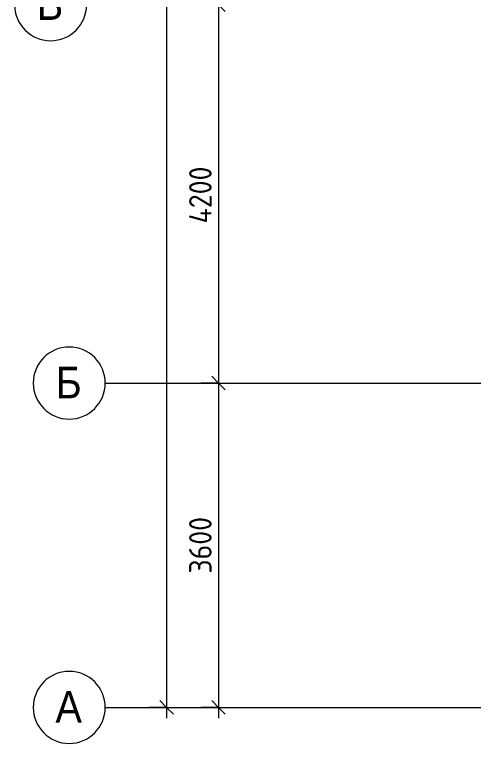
# Model space of a CAD drawing. Header units: millimetres. Extents: x -8624 to 194831, y -8553 to 29000.
# Drawn here: x 131551 to 136648, y -400 to 7690 of the extents above; entities that cross this region are included whole.
import ezdxf

# ---------------------------------------------------------------- set-up
doc = ezdxf.new("R2010")
doc.units = ezdxf.units.MM
doc.linetypes.add('Осевая', pattern=[15875, 3175, -2381.25, 7937.5, -2381.25])
for name, color, linetype, lineweight in [('A-ANNO-DIMS', 7, 'Continuous', 9), ('A-ANNO-DIMS-100', 7, 'Continuous', 9), ('Оси', 7, 'Continuous', 9), ('Оси-1', 7, 'Continuous', 20), ('Оси-2', 7, 'Осевая', 9)]:
    doc.layers.add(name, color=color, linetype=linetype, lineweight=lineweight)
doc.styles.add('Arial_1', font='arial.ttf', dxfattribs={"width": 0.9, "height": 350})
doc.styles.add('ISOCPEUR', font='isocpeur.ttf', dxfattribs={"width": 0.9, "height": 250})
doc.dimstyles.new('ISO-2_5_0_9К_БОЛЬШОЙ', dxfattribs={"dimscale": 304.8, "dimtxt": 248.995294, "dimasz": 0.492126, "dimexe": 0.393701, "dimexo": 0.984252, "dimgap": 0, "dimtad": 1, "dimdec": 0, "dimrnd": 10, "dimzin": 0, "dimdsep": 46, "dimtxsty": 'ISOCPEUR', "dimblk1": 'OBLIQUE', "dimblk2": 'OBLIQUE', "dimsah": 1, "dimcen": 0.09, "dimdle": 0.393701, "dimazin": 0, "dimtfac": 1, "dimtdec": 4, "dimtix": 1, "dimtmove": 0, "dimatfit": 3, "dimfxl": 1, "dimtvp": 1, "dimtolj": 1, "dimtzin": 0, "dimarcsym": 2})

# ---------------------------------------------------------------- blocks, each defined once
blk = doc.blocks.new('Ось сетки - D8-29747960-План зашивки приборов отопления в осях 3 этажа 1-12')
at = {"layer": 'Оси-1'}
for start, end in [(360, 180), (180, 360)]:
    blk.add_arc((0, 0), 4, start, end, dxfattribs=at)
blk = doc.blocks.new('DIMBLOCK11-План зашивки приборов отопления в осях 3 этажа 1-12')
at = {"layer": 'A-ANNO-DIMS-100', "lineweight": 20}
for p, q in [((133816.7, 7800), (133741.7, 7875)), ((133816.7, 7800), (133891.7, 7725)), ((133816.7, 3600), (133741.7, 3675)), ((133816.7, 3600), (133891.7, 3525))]:
    blk.add_line(p, q, dxfattribs=at)
at = {"layer": 'A-ANNO-DIMS-100'}
for p, q in [((133622.8, 7800), (133936.7, 7800)), ((133816.7, 7800), (133622.8, 7800)), ((133816.7, 7800), (133816.7, 3600)), ((133622.8, 3600), (133936.7, 3600)), ((133816.7, 3600), (133622.8, 3600))]:
    blk.add_line(p, q, dxfattribs=at)
at = {"layer": 'A-ANNO-DIMS-100', "color": 0, "insert": (133490.1, 5372), "char_height": 250, "width": 787.208, "attachment_point": 1, "rotation": 90, "line_spacing_factor": 1.149209, "style": 'ISOCPEUR'}
blk.add_mtext('4200', dxfattribs=at)
blk = doc.blocks.new('_Oblique')
at = {"color": 0, "linetype": 'ByBlock', "lineweight": -2}
blk.add_line((-0.5, -0.5), (0.5, 0.5), dxfattribs=at)
blk = doc.blocks.new('DIMBLOCK12-План зашивки приборов отопления в осях 3 этажа 1-12')
at = {"layer": 'A-ANNO-DIMS-100', "lineweight": 20}
for p, q in [((133816.7, 3600), (133741.7, 3675)), ((133816.7, 3600), (133891.7, 3525)), ((133816.7, 0), (133741.7, 75)), ((133816.7, 0), (133891.7, -75))]:
    blk.add_line(p, q, dxfattribs=at)
at = {"layer": 'A-ANNO-DIMS-100'}
for p, q in [((133622.8, 3600), (133936.7, 3600)), ((133816.7, 3600), (133622.8, 3600)), ((133816.7, 3600), (133816.7, -120)), ((133622.8, 0), (133936.7, 0)), ((133816.7, 0), (133622.8, 0))]:
    blk.add_line(p, q, dxfattribs=at)
at = {"layer": 'A-ANNO-DIMS-100', "color": 0, "insert": (133490.1, 1484), "char_height": 250, "width": 758.478, "attachment_point": 1, "rotation": 90, "line_spacing_factor": 1.149209, "style": 'ISOCPEUR'}
blk.add_mtext('3600', dxfattribs=at)
blk = doc.blocks.new('DIMBLOCK13-План зашивки приборов отопления в осях 3 этажа 1-12')
at = {"layer": 'A-ANNO-DIMS-100'}
for p, q in [((133240.1, 27120), (133240.1, -120)), ((133046.2, 27000), (133360.1, 27000)), ((133240.1, 27000), (133046.2, 27000)), ((133046.2, 0), (133360.1, 0)), ((133240.1, 0), (133046.2, 0))]:
    blk.add_line(p, q, dxfattribs=at)
at = {"layer": 'A-ANNO-DIMS-100', "lineweight": 20}
for p, q in [((133240.1, 27000), (133165.1, 27075)), ((133240.1, 27000), (133315.1, 26925)), ((133240.1, 0), (133165.1, 75)), ((133240.1, 0), (133315.1, -75))]:
    blk.add_line(p, q, dxfattribs=at)
at = {"layer": 'A-ANNO-DIMS-100', "color": 0, "insert": (132913.5, 13105), "char_height": 250, "width": 948.097, "attachment_point": 1, "rotation": 90, "line_spacing_factor": 1.149209, "style": 'ISOCPEUR'}
blk.add_mtext('27000', dxfattribs=at)

msp = doc.modelspace()

# ---------------------------------------------------------------- linework, layer by layer
at = {"layer": 'Оси'}
for p, q in [((132558.2, 3600), (135058.2, 3600)), ((132558.2, 0), (135058.2, 0))]:
    msp.add_line(p, q, dxfattribs=at)
at = {"layer": 'Оси-2'}
for p, q in [((135058.2, 3600), (173313.7, 3600)), ((135058.2, 0), (173313.7, 0))]:
    msp.add_line(p, q, dxfattribs=at)

# ---------------------------------------------------------------- block references
at = {"layer": 'Оси-1', "xscale": 99.99999999999993, "yscale": 99.99999999999993, "zscale": 99.99999999999993, "rotation": 269.9999999999994}
for p in [(131951.3, 7800), (132158.2, 3600), (132158.2, 0)]:
    msp.add_blockref('Ось сетки - D8-29747960-План зашивки приборов отопления в осях 3 этажа 1-12', p, dxfattribs=at)

# ---------------------------------------------------------------- texts
at = {"layer": 'Оси', "char_height": 350, "attachment_point": 1, "style": 'Arial_1'}
for s, insert, width in [('\\fArial|b0|i0|c204|p34|;\\W.9;В', (131798.5, 7981), 360.759), ('\\fArial|b0|i0|c204|p34|;\\W.9;Б', (132008.6, 3781), 353.544), ('\\fArial|b0|i0|c204|p34|;\\W.9;А', (132005.5, 181), 360.759)]:
    msp.add_mtext(s, dxfattribs=dict(at, insert=insert, width=width))

# ---------------------------------------------------------------- dimensions: what is measured, and where the dimension line sits
at = {"layer": 'A-ANNO-DIMS'}
for base, p1, p2, override, picture, middle in [((133240.1, 0), (133346.2, 27000), (133346.2, 0), {"dimpost": '<>', "dimfxl": 26999.999823}, 'DIMBLOCK13-План зашивки приборов отопления в осях 3 этажа 1-12', (133115.1, 13500)), ((133816.7, 3600), (133922.8, 7800), (133922.8, 3600), {"dimpost": '<>', "dimfxl": 4200}, 'DIMBLOCK11-План зашивки приборов отопления в осях 3 этажа 1-12', (133691.7, 5700)), ((133816.7, 0), (133922.8, 3600), (133922.8, 0), {"dimpost": '<>', "dimfxl": 3600}, 'DIMBLOCK12-План зашивки приборов отопления в осях 3 этажа 1-12', (133691.7, 1800))]:
    dim = msp.add_linear_dim(base=base, p1=p1, p2=p2, angle=90, dimstyle='ISO-2_5_0_9К_БОЛЬШОЙ', override=override, dxfattribs=at)
    dim.commit()
    dim.dimension.update_dxf_attribs({"geometry": picture, "text_midpoint": middle})

doc.saveas('drawing.dxf')
